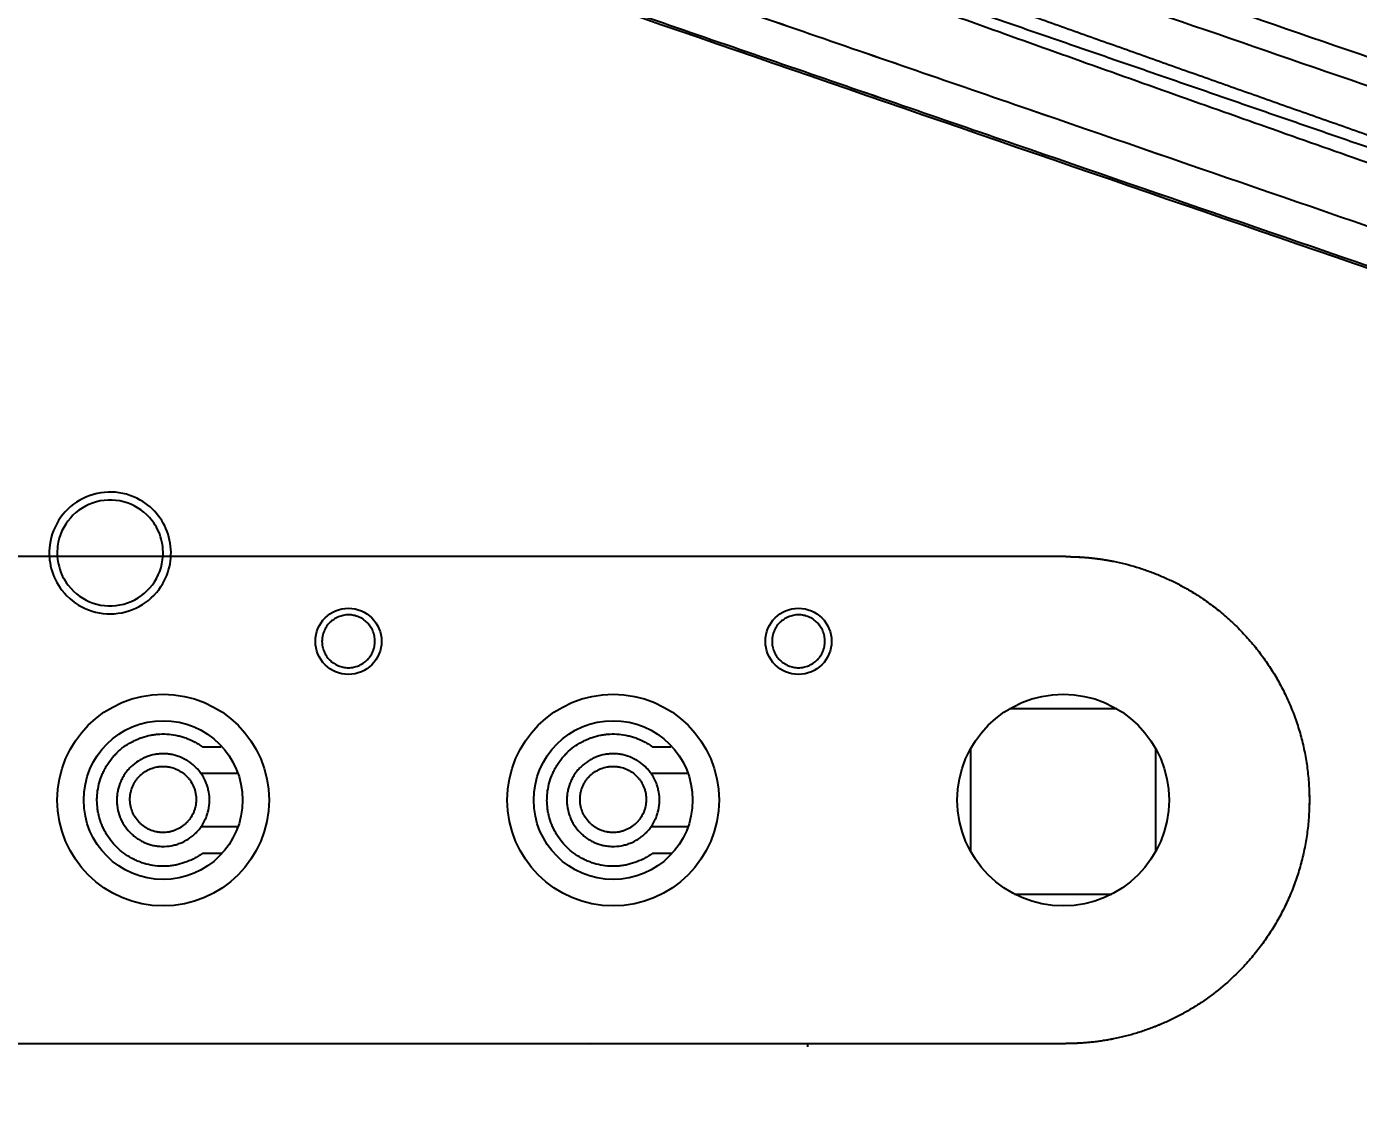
# Model space of a CAD drawing. Extents: x 8541 to 14664, y -60 to 2468.
# Drawn here: x 12275.3 to 12325.6, y 677.6 to 718 of the extents above; entities that cross this region are included whole.
import ezdxf

# ---------------------------------------------------------------- set-up
doc = ezdxf.new("R2010")
doc.units = 0
doc.header["$LTSCALE"] = 20
doc.header["$MEASUREMENT"] = 0
doc.layers.get('0').update_dxf_attribs({"linetype": 'CONTINUOUS'})
doc.layers.get('DEFPOINTS').update_dxf_attribs({"linetype": 'CONTINUOUS'})
doc.styles.get("Standard").update_dxf_attribs({"font": 'NanumGothic.ttf'})
doc.dimstyles.get("Standard").update_dxf_attribs({"dimtxt": 2.7, "dimasz": 2.5, "dimexe": 1.5, "dimexo": 1.5, "dimgap": 1.5, "dimtad": 1, "dimdec": 0, "dimlfac": 10, "dimzin": 0, "dimdsep": 46, "dimtxsty": 'Standard', "dimcen": 0, "dimclrt": 2, "dimadec": 0, "dimazin": 0, "dimtfac": 1, "dimtdec": 0, "dimtmove": 0, "dimatfit": 3, "dimfxl": 0, "dimtolj": 1, "dimtzin": 0, "dimarcsym": 0})

# ---------------------------------------------------------------- blocks, each defined once
blk = doc.blocks.new('*D21')
at = {"color": 3, "linetype": 'ByBlock', "lineweight": -2}
for p, q in [((12733.089, 711.028), (12733.089, 34.586)), ((12028.5, 285.868), (12028.5, 34.586)), ((12048.5, 39.586), (12713.089, 39.586))]:
    blk.add_line(p, q, dxfattribs=at)
at = {"color": 3}
for points in [[(12048.5, 42.919), (12048.5, 36.253), (12028.5, 39.586)], [(12713.089, 42.919), (12713.089, 36.253), (12733.089, 39.586)]]:
    blk.add_solid(points, dxfattribs=at)
at = {"layer": 'DEFPOINTS', "color": 0}
for p in [(12733.089, 712.528), (12028.5, 287.368), (12733.089, 39.586)]:
    blk.add_point(p, dxfattribs=at)
at = {"color": 2, "insert": (12377.277, 63.159), "char_height": 25, "attachment_point": 5}
blk.add_mtext('\\A1;{\\fNanumGothic|b0|i0|c129|p50;705}', dxfattribs=at)
blk = doc.blocks.new('A$Cbce1e725')
at = {"color": 7, "linetype": 'Continuous'}
for centre, radius in [((21.2, 116.903), 4), ((27.2, 109.903), 1.25), ((21.2, 99.903), 4), ((27.2, 92.903), 1.25), ((21.2, 82.903), 4)]:
    blk.add_circle(centre, radius, dxfattribs=at)
for points, knots in [([(22.407, 16.371), (23.388, 19.218), (24.37, 22.065), (26.333, 27.759), (27.314, 30.606), (30.259, 39.147), (32.222, 44.841), (36.148, 56.229), (38.111, 61.922), (42.037, 73.31), (44, 79.004), (46.944, 87.544), (47.926, 90.391), (49.888, 96.084), (51.851, 101.777), (53.813, 107.471), (55.775, 113.164), (56.756, 116.01), (61.661, 130.242), (65.585, 141.626), (69.508, 153.008)], [0, 0, 0, 0, 0.0625, 0.0625, 0.125, 0.125, 0.25, 0.25, 0.375, 0.375, 0.5, 0.5, 0.5625, 0.5625, 0.625, 0.6875, 0.6875, 0.75, 0.75, 1, 1, 1, 1]), ([(70.851, 152.49), (66.927, 141.111), (63.003, 129.731), (58.097, 115.504), (57.116, 112.658), (55.154, 106.967), (53.191, 101.275), (51.229, 95.583), (49.266, 89.892), (48.285, 87.046), (45.34, 78.508), (43.378, 72.815), (39.452, 61.431), (37.489, 55.739), (33.564, 44.354), (31.601, 38.662), (28.657, 30.123), (27.675, 27.277), (25.712, 21.584), (24.731, 18.738), (23.75, 15.892)], [0, 0, 0, 0, 0.25, 0.25, 0.3125, 0.3125, 0.375, 0.4375, 0.4375, 0.5, 0.5, 0.625, 0.625, 0.75, 0.75, 0.875, 0.875, 0.9375, 0.9375, 1, 1, 1, 1]), ([(12, 134.003), (12, 129.737), (12, 125.47), (12, 119.07), (12, 116.937), (12, 112.67), (12, 106.27), (12, 97.737), (12, 91.337), (12, 87.07), (12, 84.937), (12, 82.803)], [0, 0, 0, 0, 0.25, 0.25, 0.375, 0.375, 0.5, 0.75, 0.875, 0.875, 1, 1, 1, 1]), ([(30.4, 82.803), (30.4, 84.937), (30.4, 87.07), (30.4, 91.337), (30.4, 97.737), (30.4, 106.27), (30.4, 112.67), (30.4, 116.937), (30.4, 119.07), (30.4, 125.47), (30.4, 129.737), (30.4, 134.003)], [0, 0, 0, 0, 0.125, 0.125, 0.25, 0.5, 0.625, 0.625, 0.75, 0.75, 1, 1, 1, 1]), ([(55.088, 98.074), (54.886, 97.488), (54.481, 96.316), (53.873, 94.555), (53.264, 92.79), (52.652, 91.02), (52.04, 89.246), (51.425, 87.468), (50.81, 85.685), (50.192, 83.897), (49.573, 82.105), (48.953, 80.309), (48.331, 78.508), (47.707, 76.702), (47.082, 74.892), (46.455, 73.078), (45.827, 71.259), (45.197, 69.435), (44.777, 68.218), (44.566, 67.609)], [0, 0, 0, 0, 0.05765, 0.115446, 0.173388, 0.231476, 0.28971, 0.34809, 0.406618, 0.465292, 0.524113, 0.583081, 0.642197, 0.70146, 0.760871, 0.820431, 0.880139, 0.939995, 1, 1, 1, 1]), ([(30.4, 82.803), (30.4, 82.788), (30.4, 82.758), (30.4, 82.713), (30.399, 82.667), (30.398, 82.622), (30.397, 82.577), (30.396, 82.532), (30.395, 82.487), (30.393, 82.442), (30.391, 82.397), (30.389, 82.351), (30.387, 82.306), (30.384, 82.261), (30.381, 82.216), (30.378, 82.171), (30.375, 82.126), (30.372, 82.081), (30.368, 82.036), (30.364, 81.992), (30.36, 81.947), (30.356, 81.902), (30.351, 81.857), (30.347, 81.812), (30.342, 81.767), (30.336, 81.723), (30.331, 81.678), (30.325, 81.633), (30.32, 81.588), (30.313, 81.544), (30.307, 81.499), (30.301, 81.454), (30.294, 81.41), (30.287, 81.365), (30.28, 81.32), (30.272, 81.276), (30.265, 81.231), (30.257, 81.187), (30.249, 81.142), (30.241, 81.098), (30.232, 81.053), (30.197, 80.876), (30.128, 80.566), (30.007, 80.13), (29.865, 79.7), (29.702, 79.278), (29.519, 78.866), (29.317, 78.464), (29.095, 78.072), (28.826, 77.648), (28.504, 77.199), (28.121, 76.732), (27.709, 76.292), (27.269, 75.88), (26.805, 75.499), (26.316, 75.149), (25.805, 74.831), (25.273, 74.546), (24.724, 74.298), (24.16, 74.085), (23.583, 73.91), (22.997, 73.774), (22.404, 73.676), (21.806, 73.617), (21.205, 73.597), (20.603, 73.616), (20.002, 73.675), (19.408, 73.773), (18.822, 73.909), (18.248, 74.083), (17.685, 74.294), (17.136, 74.542), (16.603, 74.826), (16.091, 75.144), (15.601, 75.494), (15.136, 75.876), (14.624, 76.355), (14.083, 76.95), (13.633, 77.555), (13.31, 78.064), (13.087, 78.457), (12.883, 78.861), (12.7, 79.274), (12.537, 79.695), (12.395, 80.123), (12.275, 80.557), (12.202, 80.881), (12.161, 81.091), (12.143, 81.185), (12.127, 81.28), (12.111, 81.374), (12.097, 81.469), (12.084, 81.564), (12.071, 81.658), (12.06, 81.753), (12.049, 81.848), (12.04, 81.943), (12.032, 82.038), (12.024, 82.134), (12.018, 82.229), (12.012, 82.324), (12.008, 82.42), (12.004, 82.516), (12.002, 82.611), (12, 82.707), (12, 82.771), (12, 82.803)], [0, 0, 0, 0, 0.001566, 0.003131, 0.004696, 0.006259, 0.007823, 0.009385, 0.010947, 0.012509, 0.01407, 0.015631, 0.017192, 0.018752, 0.020311, 0.021871, 0.02343, 0.024989, 0.026548, 0.028107, 0.029666, 0.031225, 0.032783, 0.034342, 0.035901, 0.03746, 0.039019, 0.040579, 0.042138, 0.043698, 0.045258, 0.046819, 0.04838, 0.049941, 0.051503, 0.053065, 0.054628, 0.056191, 0.057755, 0.05932, 0.060885, 0.062451, 0.078124, 0.09376, 0.109397, 0.125073, 0.140664, 0.156219, 0.171775, 0.18737, 0.208267, 0.229121, 0.250022, 0.270814, 0.291564, 0.312361, 0.333223, 0.354043, 0.374912, 0.395769, 0.416586, 0.437452, 0.458245, 0.478997, 0.499798, 0.520693, 0.541546, 0.562447, 0.583221, 0.603954, 0.624732, 0.645621, 0.666466, 0.687357, 0.708176, 0.72895, 0.749769, 0.780996, 0.81222, 0.827891, 0.843524, 0.859156, 0.874826, 0.890421, 0.905978, 0.921535, 0.937129, 0.940447, 0.943762, 0.947075, 0.950385, 0.953693, 0.956999, 0.960305, 0.963609, 0.966913, 0.970216, 0.97352, 0.976824, 0.98013, 0.983436, 0.986744, 0.990054, 0.993367, 0.996682, 1, 1, 1, 1])]:
    blk.add_open_spline(points, degree=3, knots=knots, dxfattribs=at)
blk = doc.blocks.new('A$C6062bf6d')
at = {"color": 7, "linetype": 'Continuous'}
for radius, start, end in [(2.3, 112.7452, 224.9898), (2.3, 90, 112.7452), (2, 90, 112.5), (2.3, 67.3749, 90), (2, 67.5, 90), (2.3, 315.3608, 67.3749), (2, 112.5, 247.5), (2, 292.5, 67.5), (2.3, 224.9898, 247.3749), (2, 247.5, 270), (2, 270, 292.5), (2.3, 292.7452, 315.3608), (2.3, 247.3749, 270), (2.3, 270, 292.7452)]:
    blk.add_arc((2.3, 94.66), radius, start, end, dxfattribs=at)
blk = doc.blocks.new('A$C8fdb0f02')
at = {"color": 7, "linetype": 'Continuous'}
for p, q in [((268.024, 24.652), (263.976, 24.652)), ((262.5, 23.138), (262.5, 19.265)), ((269.5, 19.265), (269.5, 23.138)), ((264.157, 17.652), (267.843, 17.652)), ((248.13, 12.002), (248.158, 11.978)), ((256.336, 12.002), (256.336, 11.885))]:
    blk.add_line(p, q, dxfattribs=at)
for centre, radius in [((239, 27.202), 1.25), ((256, 27.202), 1.25), ((232, 21.202), 4), ((249, 21.202), 4), ((266, 21.202), 4), ((232, 21.202), 3), ((249, 21.202), 3)]:
    blk.add_circle(centre, radius, dxfattribs=at)
for points, knots in [([(196.413, 70.853), (207.792, 66.929), (219.172, 63.005), (233.4, 58.099), (236.245, 57.118), (241.937, 55.155), (247.628, 53.193), (253.32, 51.23), (259.012, 49.267), (261.858, 48.286), (270.396, 45.342), (276.088, 43.379), (287.472, 39.454), (293.164, 37.491), (304.549, 33.565), (310.241, 31.603), (318.78, 28.658), (321.626, 27.677), (327.319, 25.714), (330.165, 24.733), (333.011, 23.751)], [0, 0, 0, 0, 0.25, 0.25, 0.3125, 0.3125, 0.375, 0.4375, 0.4375, 0.5, 0.5, 0.625, 0.625, 0.75, 0.75, 0.875, 0.875, 0.9375, 0.9375, 1, 1, 1, 1]), ([(332.532, 22.409), (329.685, 23.39), (326.838, 24.372), (321.144, 26.335), (318.297, 27.316), (309.756, 30.261), (304.062, 32.224), (292.675, 36.15), (286.981, 38.113), (275.593, 42.039), (269.9, 44.002), (261.359, 46.946), (258.513, 47.927), (252.819, 49.89), (247.126, 51.853), (241.432, 53.815), (235.739, 55.777), (232.893, 56.758), (218.661, 61.663), (207.278, 65.586), (195.895, 69.509)], [0, 0, 0, 0, 0.0625, 0.0625, 0.125, 0.125, 0.25, 0.25, 0.375, 0.375, 0.5, 0.5, 0.5625, 0.5625, 0.625, 0.6875, 0.6875, 0.75, 0.75, 1, 1, 1, 1]), ([(233.043, 64.617), (242.747, 61.272), (252.451, 57.927), (267.008, 52.908), (271.86, 51.235), (281.565, 47.889), (286.417, 46.216), (296.122, 42.87), (300.975, 41.197), (310.68, 37.851), (315.532, 36.178), (322.811, 33.668), (325.238, 32.832), (328.877, 31.577), (330.09, 31.159), (332.517, 30.322), (333.73, 29.904), (337.369, 28.649), (339.796, 27.813), (343.436, 26.559), (344.649, 26.141), (347.076, 25.305), (348.289, 24.887), (349.503, 24.469)], [0, 0, 0, 0, 0.25, 0.25, 0.375, 0.375, 0.5, 0.5, 0.625, 0.625, 0.75, 0.75, 0.8125, 0.8125, 0.84375, 0.84375, 0.875, 0.875, 0.9375, 0.9375, 0.96875, 0.96875, 1, 1, 1, 1]), ([(349.16, 23.473), (347.947, 23.891), (346.734, 24.309), (344.308, 25.146), (343.095, 25.564), (339.456, 26.819), (337.03, 27.655), (333.392, 28.91), (332.179, 29.328), (329.753, 30.165), (328.54, 30.583), (324.901, 31.838), (322.475, 32.674), (315.198, 35.183), (310.346, 36.856), (300.643, 40.202), (295.791, 41.875), (286.088, 45.221), (281.237, 46.894), (271.534, 50.24), (266.683, 51.912), (252.129, 56.931), (242.426, 60.276), (232.725, 63.621)], [0, 0, 0, 0, 0.03125, 0.03125, 0.0625, 0.0625, 0.125, 0.125, 0.15625, 0.15625, 0.1875, 0.1875, 0.25, 0.25, 0.375, 0.375, 0.5, 0.5, 0.625, 0.625, 0.75, 0.75, 1, 1, 1, 1]), ([(360.425, 17.476), (360.308, 17.513), (360.052, 17.593), (359.636, 17.725), (359.153, 17.878), (358.604, 18.053), (357.988, 18.25), (357.041, 18.556), (355.85, 18.944), (354.634, 19.346), (353.678, 19.666), (352.915, 19.921), (352.154, 20.178), (351.392, 20.437), (350.631, 20.696), (349.87, 20.956), (348.933, 21.278), (347.819, 21.662), (346.529, 22.109), (345.24, 22.558), (343.924, 23.017), (342.581, 23.488), (341.212, 23.969), (339.843, 24.452), (338.664, 24.87), (337.241, 25.374), (335.143, 26.117), (332.493, 27.058), (329.109, 28.26), (325.966, 29.374), (322.751, 30.511), (320.077, 31.455), (317.403, 32.396), (314.728, 33.336), (312.615, 34.077), (311.064, 34.621), (310.074, 34.967), (309.085, 35.313), (308.095, 35.659), (307.105, 36.004), (306.116, 36.35), (305.126, 36.695), (304.136, 37.04), (303.146, 37.385), (302.156, 37.729), (301.166, 38.073), (300.176, 38.418), (299.186, 38.762), (298.196, 39.106), (297.205, 39.449), (296.215, 39.793), (295.225, 40.137), (294.235, 40.481), (293.245, 40.825), (292.255, 41.17), (291.265, 41.514), (290.275, 41.858), (289.285, 42.203), (288.296, 42.548), (287.306, 42.892), (286.316, 43.238), (285.327, 43.583), (284.337, 43.929), (283.348, 44.275), (282.359, 44.621), (281.37, 44.967), (280.381, 45.314), (279.392, 45.661), (278.403, 46.008), (277.415, 46.356), (276.426, 46.704), (275.438, 47.052), (274.449, 47.401), (273.461, 47.75), (272.473, 48.099), (271.485, 48.449), (270.497, 48.799), (269.51, 49.149), (268.522, 49.5), (267.535, 49.851), (266.548, 50.203), (265.561, 50.555), (264.574, 50.908), (263.588, 51.261), (262.601, 51.615), (261.615, 51.969), (260.629, 52.324), (259.643, 52.68), (258.658, 53.036), (257.673, 53.393), (256.688, 53.75), (255.703, 54.109), (254.719, 54.467), (253.735, 54.827), (252.751, 55.187), (251.767, 55.548), (250.784, 55.91), (249.8, 56.272), (248.818, 56.635), (247.835, 56.999), (246.853, 57.363), (245.871, 57.728), (244.889, 58.094), (243.907, 58.461), (242.926, 58.828), (241.945, 59.197), (240.965, 59.565), (239.984, 59.935), (239.004, 60.305), (238.351, 60.553), (238.024, 60.676)], [0, 0, 0, 0, 0.002828, 0.006194, 0.010097, 0.014537, 0.019515, 0.025031, 0.037538, 0.04845, 0.054643, 0.060836, 0.06703, 0.073223, 0.079417, 0.085611, 0.091805, 0.102321, 0.112836, 0.123353, 0.133869, 0.14505, 0.156231, 0.167412, 0.178594, 0.185141, 0.202287, 0.230035, 0.250131, 0.285265, 0.307105, 0.328945, 0.350785, 0.372625, 0.394465, 0.402541, 0.410616, 0.418691, 0.426766, 0.434841, 0.442917, 0.450992, 0.459067, 0.467142, 0.475217, 0.483292, 0.491367, 0.499442, 0.507517, 0.515592, 0.523666, 0.531741, 0.539815, 0.54789, 0.555964, 0.564039, 0.572113, 0.580187, 0.588261, 0.596335, 0.604409, 0.612483, 0.620557, 0.628631, 0.636705, 0.644779, 0.652853, 0.660927, 0.669001, 0.677075, 0.685149, 0.693222, 0.701296, 0.70937, 0.717444, 0.725517, 0.733591, 0.741665, 0.749738, 0.757812, 0.765885, 0.773959, 0.782032, 0.790105, 0.798178, 0.806251, 0.814325, 0.822398, 0.830471, 0.838544, 0.846617, 0.85469, 0.862762, 0.870835, 0.878908, 0.886981, 0.895054, 0.903127, 0.911199, 0.919272, 0.927345, 0.935418, 0.943491, 0.951563, 0.959636, 0.967709, 0.975782, 0.983854, 0.991927, 1, 1, 1, 1]), ([(360.122, 16.527), (360.038, 16.554), (359.869, 16.607), (359.615, 16.687), (359.362, 16.767), (359.108, 16.848), (358.854, 16.929), (358.6, 17.01), (358.346, 17.092), (358.091, 17.173), (357.837, 17.255), (357.582, 17.338), (357.327, 17.42), (357.072, 17.503), (356.816, 17.586), (356.561, 17.67), (356.305, 17.753), (356.049, 17.837), (355.793, 17.921), (355.537, 18.005), (355.28, 18.09), (355.024, 18.175), (354.767, 18.26), (354.51, 18.345), (354.253, 18.43), (353.996, 18.516), (353.739, 18.602), (353.481, 18.688), (353.223, 18.774), (352.966, 18.861), (352.708, 18.947), (352.45, 19.034), (352.191, 19.121), (351.933, 19.208), (351.675, 19.296), (351.416, 19.383), (351.157, 19.471), (350.898, 19.559), (350.639, 19.647), (350.38, 19.736), (350.121, 19.824), (349.862, 19.913), (349.602, 20.001), (349.343, 20.09), (349.083, 20.179), (348.824, 20.268), (348.564, 20.358), (348.304, 20.447), (348.044, 20.537), (347.784, 20.627), (347.524, 20.716), (347.264, 20.806), (347.004, 20.896), (346.743, 20.987), (346.483, 21.077), (346.222, 21.167), (345.962, 21.258), (345.702, 21.348), (345.441, 21.439), (345.18, 21.53), (344.92, 21.621), (344.659, 21.712), (344.399, 21.803), (344.138, 21.894), (343.877, 21.985), (343.617, 22.076), (343.356, 22.168), (343.095, 22.259), (342.834, 22.351), (342.574, 22.442), (342.313, 22.534), (342.052, 22.625), (341.792, 22.717), (341.531, 22.809), (341.271, 22.9), (341.01, 22.992), (340.749, 23.084), (340.489, 23.176), (340.228, 23.268), (339.968, 23.36), (339.708, 23.452), (339.447, 23.544), (339.187, 23.636), (338.927, 23.728), (338.667, 23.82), (338.407, 23.912), (337.158, 24.353), (334.91, 25.151), (331.655, 26.307), (328.372, 27.472), (325.069, 28.643), (321.749, 29.817), (318.416, 30.992), (315.077, 32.167), (311.333, 33.481), (307.166, 34.938), (302.557, 36.545), (297.892, 38.167), (293.178, 39.804), (288.421, 41.459), (283.633, 43.13), (279.194, 44.685), (275.105, 46.124), (271.361, 47.447), (267.589, 48.786), (263.793, 50.141), (260.91, 51.177), (258.947, 51.885), (257.911, 52.26), (256.871, 52.637), (255.829, 53.016), (254.783, 53.397), (253.734, 53.78), (252.683, 54.165), (251.628, 54.552), (250.571, 54.94), (249.511, 55.331), (248.448, 55.723), (247.383, 56.118), (246.316, 56.514), (245.246, 56.912), (244.174, 57.313), (243.099, 57.714), (242.022, 58.118), (240.944, 58.524), (239.863, 58.931), (238.781, 59.34), (238.059, 59.613), (237.697, 59.75)], [0, 0, 0, 0, 0.002044, 0.00409, 0.006139, 0.008189, 0.010242, 0.012296, 0.014352, 0.016411, 0.018471, 0.020534, 0.022598, 0.024664, 0.026732, 0.028803, 0.030874, 0.032948, 0.035024, 0.037101, 0.03918, 0.041261, 0.043344, 0.045428, 0.047514, 0.049602, 0.051691, 0.053782, 0.055875, 0.057969, 0.060065, 0.062162, 0.06426, 0.06636, 0.068462, 0.070564, 0.072668, 0.074774, 0.076881, 0.078989, 0.081098, 0.083208, 0.085319, 0.087432, 0.089546, 0.09166, 0.093776, 0.095893, 0.09801, 0.100129, 0.102248, 0.104368, 0.106489, 0.10861, 0.110733, 0.112856, 0.114979, 0.117103, 0.119228, 0.121353, 0.123478, 0.125604, 0.127731, 0.129857, 0.131984, 0.134111, 0.136238, 0.138366, 0.140494, 0.142621, 0.144749, 0.146877, 0.149005, 0.151133, 0.15326, 0.155388, 0.157516, 0.159643, 0.16177, 0.163897, 0.166024, 0.16815, 0.170276, 0.172401, 0.174527, 0.176651, 0.178775, 0.205133, 0.231753, 0.258593, 0.285602, 0.312734, 0.33996, 0.367242, 0.394531, 0.431633, 0.469243, 0.50729, 0.545744, 0.584558, 0.623655, 0.662927, 0.693239, 0.723831, 0.754666, 0.785724, 0.816985, 0.825448, 0.833938, 0.842457, 0.851003, 0.859576, 0.868175, 0.876801, 0.885452, 0.894129, 0.90283, 0.911556, 0.920305, 0.929077, 0.937871, 0.946688, 0.955525, 0.964382, 0.973259, 0.982155, 0.991069, 1, 1, 1, 1]), ([(266.1, 30.402), (263.967, 30.402), (261.833, 30.402), (257.566, 30.402), (251.166, 30.402), (242.633, 30.402), (236.233, 30.402), (231.966, 30.402), (229.833, 30.402), (223.433, 30.402), (219.166, 30.402), (214.9, 30.402)], [0, 0, 0, 0, 0.125, 0.125, 0.25, 0.5, 0.625, 0.625, 0.75, 0.75, 1, 1, 1, 1]), ([(266.1, 30.402), (266.115, 30.402), (266.145, 30.402), (266.19, 30.401), (266.236, 30.401), (266.281, 30.4), (266.326, 30.399), (266.371, 30.398), (266.416, 30.396), (266.462, 30.395), (266.507, 30.393), (266.552, 30.391), (266.597, 30.388), (266.642, 30.386), (266.687, 30.383), (266.732, 30.38), (266.777, 30.377), (266.822, 30.373), (266.867, 30.37), (266.912, 30.366), (266.957, 30.362), (267.001, 30.357), (267.046, 30.353), (267.091, 30.348), (267.136, 30.343), (267.181, 30.338), (267.225, 30.333), (267.27, 30.327), (267.315, 30.321), (267.36, 30.315), (267.404, 30.309), (267.449, 30.302), (267.494, 30.296), (267.538, 30.289), (267.583, 30.281), (267.627, 30.274), (267.672, 30.266), (267.716, 30.259), (267.761, 30.25), (267.805, 30.242), (267.85, 30.234), (268.028, 30.199), (268.337, 30.129), (268.773, 30.009), (269.203, 29.867), (269.625, 29.704), (270.037, 29.521), (270.44, 29.318), (270.831, 29.096), (271.255, 28.828), (271.705, 28.506), (272.172, 28.123), (272.611, 27.71), (273.023, 27.271), (273.404, 26.806), (273.754, 26.317), (274.072, 25.806), (274.357, 25.275), (274.605, 24.726), (274.818, 24.162), (274.993, 23.585), (275.129, 22.999), (275.227, 22.406), (275.287, 21.808), (275.306, 21.207), (275.287, 20.604), (275.228, 20.004), (275.13, 19.409), (274.994, 18.824), (274.82, 18.249), (274.609, 17.686), (274.361, 17.138), (274.077, 16.605), (273.759, 16.093), (273.409, 15.603), (273.028, 15.138), (272.548, 14.625), (271.954, 14.085), (271.348, 13.635), (270.84, 13.312), (270.446, 13.089), (270.042, 12.885), (269.629, 12.701), (269.208, 12.538), (268.78, 12.397), (268.346, 12.276), (268.022, 12.203), (267.812, 12.162), (267.718, 12.145), (267.623, 12.128), (267.529, 12.113), (267.434, 12.099), (267.34, 12.085), (267.245, 12.073), (267.15, 12.061), (267.055, 12.051), (266.96, 12.042), (266.865, 12.033), (266.769, 12.026), (266.674, 12.019), (266.579, 12.014), (266.483, 12.009), (266.387, 12.006), (266.292, 12.003), (266.196, 12.002), (266.132, 12.002), (266.1, 12.002)], [0, 0, 0, 0, 0.001566, 0.003131, 0.004696, 0.006259, 0.007823, 0.009385, 0.010947, 0.012509, 0.01407, 0.015631, 0.017192, 0.018752, 0.020311, 0.021871, 0.02343, 0.024989, 0.026548, 0.028107, 0.029666, 0.031225, 0.032783, 0.034342, 0.035901, 0.03746, 0.039019, 0.040579, 0.042138, 0.043698, 0.045258, 0.046819, 0.04838, 0.049941, 0.051503, 0.053065, 0.054628, 0.056191, 0.057755, 0.05932, 0.060885, 0.062451, 0.078124, 0.09376, 0.109397, 0.125073, 0.140664, 0.156219, 0.171775, 0.18737, 0.208267, 0.229121, 0.250022, 0.270814, 0.291564, 0.312361, 0.333223, 0.354043, 0.374912, 0.395769, 0.416586, 0.437452, 0.458245, 0.478997, 0.499798, 0.520693, 0.541546, 0.562447, 0.583221, 0.603954, 0.624732, 0.645621, 0.666466, 0.687357, 0.708176, 0.72895, 0.749769, 0.780996, 0.81222, 0.827891, 0.843524, 0.859156, 0.874826, 0.890421, 0.905978, 0.921535, 0.937129, 0.940447, 0.943762, 0.947075, 0.950385, 0.953693, 0.956999, 0.960305, 0.963609, 0.966913, 0.970216, 0.97352, 0.976824, 0.98013, 0.983436, 0.986744, 0.990054, 0.993367, 0.996682, 1, 1, 1, 1]), ([(239, 26.202), (238.934, 26.202), (238.869, 26.209), (238.773, 26.228), (238.742, 26.236), (238.679, 26.255), (238.648, 26.267), (238.557, 26.304), (238.499, 26.335), (238.431, 26.38), (238.418, 26.389), (238.391, 26.409), (238.378, 26.419), (238.34, 26.45), (238.316, 26.472), (238.246, 26.541), (238.205, 26.591), (238.151, 26.673), (238.134, 26.702), (238.103, 26.76), (238.076, 26.819), (238.054, 26.88), (238.039, 26.927), (238.035, 26.942), (238.027, 26.974), (238.023, 26.99), (238.007, 27.071), (238, 27.136), (238, 27.233), (238.002, 27.266), (238.007, 27.315), (238.009, 27.331), (238.014, 27.364), (238.016, 27.38), (238.033, 27.46), (238.052, 27.522), (238.083, 27.598), (238.09, 27.613), (238.103, 27.643), (238.111, 27.657), (238.134, 27.701), (238.151, 27.729), (238.204, 27.81), (238.245, 27.861), (238.304, 27.919), (238.316, 27.931), (238.34, 27.953), (238.377, 27.985), (238.443, 28.033), (238.499, 28.066), (238.542, 28.089), (238.557, 28.097), (238.587, 28.111), (238.602, 28.118), (238.678, 28.149), (238.74, 28.168), (238.836, 28.188), (238.868, 28.193), (238.934, 28.2), (238.967, 28.201), (239.065, 28.202), (239.13, 28.195), (239.226, 28.175), (239.258, 28.167), (239.321, 28.148), (239.382, 28.126), (239.441, 28.098), (239.485, 28.075), (239.499, 28.067), (239.527, 28.051), (239.541, 28.042), (239.61, 27.996), (239.66, 27.955), (239.729, 27.886), (239.751, 27.862), (239.782, 27.824), (239.792, 27.811), (239.812, 27.785), (239.821, 27.771), (239.867, 27.703), (239.897, 27.645), (239.929, 27.57), (239.934, 27.555), (239.946, 27.524), (239.951, 27.508), (239.965, 27.461), (239.973, 27.429), (239.993, 27.334), (240, 27.269), (240, 27.187), (239.999, 27.17), (239.998, 27.137), (239.997, 27.121), (239.992, 27.072), (239.982, 27.008), (239.966, 26.945), (239.951, 26.898), (239.946, 26.882), (239.935, 26.851), (239.929, 26.836), (239.898, 26.76), (239.867, 26.702), (239.814, 26.621), (239.794, 26.594), (239.763, 26.556), (239.752, 26.543), (239.73, 26.519), (239.719, 26.507), (239.662, 26.449), (239.611, 26.408), (239.543, 26.363), (239.529, 26.354), (239.501, 26.337), (239.487, 26.329), (239.443, 26.306), (239.384, 26.278), (239.323, 26.256), (239.26, 26.236), (239.228, 26.228), (239.131, 26.208), (239.066, 26.202), (239, 26.202)], [0, 0, 0, 0, 0.03125, 0.03125, 0.046875, 0.046875, 0.0625, 0.0625, 0.09375, 0.09375, 0.101563, 0.101563, 0.109375, 0.109375, 0.125, 0.125, 0.15625, 0.15625, 0.171875, 0.171875, 0.1875, 0.203125, 0.203125, 0.210938, 0.210938, 0.21875, 0.21875, 0.25, 0.25, 0.265625, 0.265625, 0.273437, 0.273437, 0.28125, 0.28125, 0.3125, 0.3125, 0.320312, 0.320312, 0.328125, 0.328125, 0.34375, 0.34375, 0.375, 0.375, 0.382812, 0.382812, 0.390625, 0.40625, 0.421875, 0.421875, 0.429687, 0.429687, 0.4375, 0.4375, 0.46875, 0.46875, 0.484375, 0.484375, 0.5, 0.5, 0.53125, 0.53125, 0.546875, 0.546875, 0.5625, 0.578125, 0.578125, 0.585937, 0.585937, 0.59375, 0.59375, 0.625, 0.625, 0.640625, 0.640625, 0.648437, 0.648437, 0.65625, 0.65625, 0.6875, 0.6875, 0.695312, 0.695312, 0.703125, 0.703125, 0.71875, 0.71875, 0.75, 0.75, 0.757812, 0.757812, 0.765625, 0.765625, 0.78125, 0.796875, 0.796875, 0.804687, 0.804687, 0.8125, 0.8125, 0.84375, 0.84375, 0.859375, 0.859375, 0.867187, 0.867187, 0.875, 0.875, 0.90625, 0.90625, 0.914062, 0.914062, 0.921875, 0.921875, 0.9375, 0.953125, 0.953125, 0.96875, 0.96875, 1, 1, 1, 1]), ([(256, 26.202), (255.934, 26.202), (255.869, 26.209), (255.773, 26.228), (255.742, 26.236), (255.679, 26.255), (255.648, 26.267), (255.557, 26.304), (255.499, 26.335), (255.431, 26.38), (255.418, 26.389), (255.391, 26.409), (255.378, 26.419), (255.34, 26.45), (255.316, 26.472), (255.246, 26.541), (255.205, 26.591), (255.151, 26.673), (255.134, 26.702), (255.103, 26.76), (255.076, 26.819), (255.054, 26.88), (255.039, 26.927), (255.035, 26.943), (255.027, 26.974), (255.023, 26.99), (255.007, 27.071), (255, 27.136), (255, 27.233), (255.002, 27.266), (255.007, 27.315), (255.009, 27.331), (255.014, 27.364), (255.016, 27.38), (255.033, 27.46), (255.052, 27.522), (255.083, 27.598), (255.09, 27.613), (255.104, 27.643), (255.111, 27.657), (255.134, 27.701), (255.151, 27.729), (255.204, 27.81), (255.245, 27.861), (255.304, 27.919), (255.316, 27.931), (255.34, 27.953), (255.377, 27.985), (255.443, 28.033), (255.499, 28.066), (255.542, 28.089), (255.557, 28.097), (255.587, 28.111), (255.602, 28.118), (255.678, 28.149), (255.74, 28.168), (255.836, 28.188), (255.868, 28.193), (255.934, 28.2), (255.967, 28.201), (256.065, 28.202), (256.13, 28.195), (256.226, 28.175), (256.258, 28.167), (256.321, 28.148), (256.382, 28.126), (256.441, 28.098), (256.485, 28.075), (256.499, 28.067), (256.527, 28.051), (256.541, 28.042), (256.61, 27.996), (256.66, 27.955), (256.729, 27.886), (256.751, 27.862), (256.782, 27.824), (256.792, 27.811), (256.812, 27.785), (256.821, 27.771), (256.867, 27.703), (256.897, 27.645), (256.929, 27.57), (256.935, 27.555), (256.946, 27.524), (256.951, 27.508), (256.965, 27.461), (256.973, 27.429), (256.993, 27.334), (257, 27.269), (257, 27.187), (256.999, 27.17), (256.998, 27.137), (256.997, 27.121), (256.992, 27.072), (256.982, 27.008), (256.966, 26.945), (256.951, 26.898), (256.946, 26.882), (256.935, 26.851), (256.929, 26.836), (256.898, 26.76), (256.867, 26.702), (256.814, 26.621), (256.794, 26.594), (256.763, 26.556), (256.752, 26.543), (256.73, 26.519), (256.719, 26.507), (256.662, 26.449), (256.611, 26.408), (256.543, 26.363), (256.529, 26.354), (256.501, 26.337), (256.487, 26.329), (256.443, 26.306), (256.384, 26.278), (256.323, 26.256), (256.26, 26.236), (256.228, 26.228), (256.131, 26.208), (256.066, 26.202), (256, 26.202)], [0, 0, 0, 0, 0.03125, 0.03125, 0.046875, 0.046875, 0.0625, 0.0625, 0.09375, 0.09375, 0.101562, 0.101562, 0.109375, 0.109375, 0.125, 0.125, 0.15625, 0.15625, 0.171875, 0.171875, 0.1875, 0.203125, 0.203125, 0.210937, 0.210937, 0.21875, 0.21875, 0.25, 0.25, 0.265625, 0.265625, 0.273437, 0.273437, 0.28125, 0.28125, 0.3125, 0.3125, 0.320312, 0.320312, 0.328125, 0.328125, 0.34375, 0.34375, 0.375, 0.375, 0.382812, 0.382812, 0.390625, 0.40625, 0.421875, 0.421875, 0.429687, 0.429687, 0.4375, 0.4375, 0.46875, 0.46875, 0.484375, 0.484375, 0.5, 0.5, 0.53125, 0.53125, 0.546875, 0.546875, 0.5625, 0.578125, 0.578125, 0.585937, 0.585937, 0.59375, 0.59375, 0.625, 0.625, 0.640625, 0.640625, 0.648437, 0.648437, 0.65625, 0.65625, 0.6875, 0.6875, 0.695312, 0.695312, 0.703125, 0.703125, 0.71875, 0.71875, 0.75, 0.75, 0.757812, 0.757812, 0.765625, 0.765625, 0.78125, 0.796875, 0.796875, 0.804687, 0.804687, 0.8125, 0.8125, 0.84375, 0.84375, 0.859375, 0.859375, 0.867187, 0.867187, 0.875, 0.875, 0.90625, 0.90625, 0.914062, 0.914062, 0.921875, 0.921875, 0.9375, 0.953125, 0.953125, 0.96875, 0.96875, 1, 1, 1, 1]), ([(233.498, 19.202), (233.452, 19.167), (233.405, 19.135), (233.332, 19.088), (233.307, 19.073), (233.257, 19.043), (233.232, 19.029), (233.105, 18.959), (232.896, 18.863), (232.676, 18.795), (232.535, 18.761), (232.507, 18.755), (232.45, 18.744), (232.364, 18.728), (232.221, 18.71), (232.105, 18.703), (232.018, 18.701), (231.989, 18.701), (231.931, 18.702), (231.902, 18.703), (231.758, 18.711), (231.644, 18.726), (231.419, 18.77), (231.307, 18.799), (231.17, 18.846), (231.143, 18.856), (231.089, 18.877), (231.008, 18.909), (230.93, 18.945), (230.776, 19.022), (230.677, 19.08), (230.534, 19.177), (230.487, 19.212), (230.419, 19.266), (230.397, 19.284), (230.353, 19.321), (230.331, 19.34), (230.225, 19.438), (230.146, 19.521), (230.001, 19.698), (229.934, 19.791), (229.858, 19.915), (229.844, 19.94), (229.815, 19.991), (229.774, 20.067), (229.737, 20.144), (229.667, 20.302), (229.628, 20.41), (229.589, 20.548), (229.581, 20.576), (229.567, 20.632), (229.561, 20.661), (229.543, 20.746), (229.532, 20.803), (229.508, 20.973), (229.5, 21.087), (229.5, 21.259), (229.502, 21.316), (229.508, 21.402), (229.511, 21.431), (229.517, 21.489), (229.521, 21.518), (229.541, 21.661), (229.566, 21.774), (229.629, 21.994), (229.668, 22.102), (229.726, 22.234), (229.738, 22.261), (229.763, 22.313), (229.776, 22.339), (229.817, 22.416), (229.845, 22.466), (229.935, 22.613), (230.001, 22.706), (230.111, 22.839), (230.149, 22.883), (230.208, 22.945), (230.229, 22.966), (230.27, 23.007), (230.291, 23.027), (230.398, 23.124), (230.489, 23.195), (230.678, 23.325), (230.777, 23.383), (230.907, 23.447), (230.933, 23.46), (230.986, 23.484), (231.066, 23.519), (231.147, 23.549), (231.31, 23.605), (231.421, 23.634), (231.59, 23.667), (231.647, 23.676), (231.734, 23.687), (231.763, 23.69), (231.82, 23.695), (231.849, 23.697), (231.993, 23.704), (232.108, 23.702), (232.336, 23.681), (232.45, 23.662), (232.591, 23.629), (232.619, 23.622), (232.675, 23.606), (232.758, 23.582), (232.84, 23.554), (233.001, 23.492), (233.105, 23.444), (233.257, 23.361), (233.306, 23.331), (233.404, 23.269), (233.452, 23.236), (233.498, 23.202)], [0, 0, 0, 0, 0.015625, 0.015625, 0.023437, 0.023437, 0.03125, 0.03125, 0.0625, 0.09375, 0.09375, 0.101562, 0.101562, 0.109375, 0.125, 0.140625, 0.140625, 0.148437, 0.148437, 0.15625, 0.15625, 0.1875, 0.1875, 0.21875, 0.21875, 0.226563, 0.226563, 0.234375, 0.25, 0.25, 0.28125, 0.28125, 0.296875, 0.296875, 0.304688, 0.304688, 0.3125, 0.3125, 0.34375, 0.34375, 0.375, 0.375, 0.382813, 0.382813, 0.390625, 0.40625, 0.40625, 0.4375, 0.4375, 0.445313, 0.445313, 0.453125, 0.453125, 0.46875, 0.46875, 0.5, 0.5, 0.515625, 0.515625, 0.523438, 0.523438, 0.53125, 0.53125, 0.5625, 0.5625, 0.59375, 0.59375, 0.601563, 0.601563, 0.609375, 0.609375, 0.625, 0.625, 0.65625, 0.65625, 0.671875, 0.671875, 0.679688, 0.679688, 0.6875, 0.6875, 0.71875, 0.71875, 0.75, 0.75, 0.757813, 0.757813, 0.765625, 0.78125, 0.78125, 0.8125, 0.8125, 0.828125, 0.828125, 0.835938, 0.835938, 0.84375, 0.84375, 0.875, 0.875, 0.90625, 0.90625, 0.914063, 0.914063, 0.921875, 0.9375, 0.9375, 0.96875, 0.96875, 0.984375, 0.984375, 1, 1, 1, 1]), ([(250.498, 19.202), (250.452, 19.167), (250.405, 19.135), (250.332, 19.088), (250.307, 19.073), (250.257, 19.043), (250.232, 19.029), (250.105, 18.959), (249.896, 18.863), (249.676, 18.795), (249.535, 18.761), (249.507, 18.755), (249.45, 18.744), (249.364, 18.728), (249.221, 18.71), (249.105, 18.703), (249.018, 18.701), (248.989, 18.701), (248.931, 18.702), (248.902, 18.703), (248.758, 18.711), (248.644, 18.726), (248.419, 18.77), (248.307, 18.799), (248.17, 18.846), (248.143, 18.856), (248.089, 18.877), (248.008, 18.909), (247.93, 18.945), (247.776, 19.022), (247.677, 19.08), (247.534, 19.177), (247.487, 19.212), (247.419, 19.266), (247.397, 19.284), (247.352, 19.321), (247.331, 19.34), (247.225, 19.438), (247.146, 19.521), (247.001, 19.698), (246.934, 19.792), (246.858, 19.915), (246.844, 19.94), (246.815, 19.991), (246.774, 20.067), (246.737, 20.145), (246.667, 20.302), (246.628, 20.41), (246.589, 20.549), (246.581, 20.576), (246.567, 20.633), (246.561, 20.661), (246.542, 20.746), (246.532, 20.803), (246.508, 20.973), (246.5, 21.087), (246.5, 21.259), (246.502, 21.316), (246.508, 21.403), (246.511, 21.431), (246.517, 21.489), (246.521, 21.518), (246.541, 21.661), (246.566, 21.774), (246.629, 21.994), (246.668, 22.102), (246.726, 22.234), (246.738, 22.261), (246.764, 22.313), (246.777, 22.339), (246.817, 22.416), (246.845, 22.466), (246.935, 22.613), (247.001, 22.706), (247.111, 22.839), (247.149, 22.883), (247.208, 22.945), (247.229, 22.966), (247.27, 23.007), (247.291, 23.027), (247.398, 23.124), (247.489, 23.195), (247.678, 23.325), (247.777, 23.383), (247.907, 23.447), (247.933, 23.46), (247.986, 23.484), (248.066, 23.519), (248.146, 23.549), (248.31, 23.605), (248.421, 23.634), (248.59, 23.667), (248.647, 23.676), (248.733, 23.687), (248.762, 23.69), (248.82, 23.695), (248.849, 23.697), (248.993, 23.704), (249.108, 23.702), (249.336, 23.681), (249.45, 23.662), (249.591, 23.629), (249.619, 23.622), (249.675, 23.606), (249.758, 23.582), (249.84, 23.554), (250.001, 23.492), (250.105, 23.444), (250.257, 23.361), (250.306, 23.331), (250.404, 23.269), (250.452, 23.236), (250.498, 23.202)], [0, 0, 0, 0, 0.015625, 0.015625, 0.023437, 0.023437, 0.03125, 0.03125, 0.0625, 0.09375, 0.09375, 0.101562, 0.101562, 0.109375, 0.125, 0.140625, 0.140625, 0.148437, 0.148437, 0.15625, 0.15625, 0.1875, 0.1875, 0.21875, 0.21875, 0.226562, 0.226562, 0.234375, 0.25, 0.25, 0.28125, 0.28125, 0.296875, 0.296875, 0.304687, 0.304687, 0.3125, 0.3125, 0.34375, 0.34375, 0.375, 0.375, 0.382812, 0.382812, 0.390625, 0.40625, 0.40625, 0.4375, 0.4375, 0.445312, 0.445312, 0.453125, 0.453125, 0.46875, 0.46875, 0.5, 0.5, 0.515625, 0.515625, 0.523437, 0.523437, 0.53125, 0.53125, 0.5625, 0.5625, 0.59375, 0.59375, 0.601562, 0.601562, 0.609375, 0.609375, 0.625, 0.625, 0.65625, 0.65625, 0.671875, 0.671875, 0.679687, 0.679687, 0.6875, 0.6875, 0.71875, 0.71875, 0.75, 0.75, 0.757812, 0.757812, 0.765625, 0.78125, 0.78125, 0.8125, 0.8125, 0.828125, 0.828125, 0.835937, 0.835937, 0.84375, 0.84375, 0.875, 0.875, 0.90625, 0.90625, 0.914062, 0.914062, 0.921875, 0.9375, 0.9375, 0.96875, 0.96875, 0.984375, 0.984375, 1, 1, 1, 1]), ([(233.75, 21.166), (233.747, 21.051), (233.734, 20.937), (233.697, 20.77), (233.682, 20.714), (233.655, 20.632), (233.645, 20.605), (233.625, 20.551), (233.614, 20.524), (233.556, 20.394), (233.501, 20.294), (233.419, 20.177), (233.402, 20.153), (233.366, 20.108), (233.348, 20.085), (233.292, 20.02), (233.213, 19.937), (233.127, 19.862), (233.06, 19.809), (233.037, 19.792), (232.99, 19.759), (232.966, 19.742), (232.845, 19.665), (232.743, 19.613), (232.583, 19.551), (232.529, 19.533), (232.446, 19.509), (232.418, 19.502), (232.362, 19.489), (232.334, 19.483), (232.193, 19.458), (232.079, 19.45), (231.936, 19.453), (231.907, 19.454), (231.85, 19.458), (231.821, 19.461), (231.735, 19.471), (231.679, 19.48), (231.511, 19.517), (231.403, 19.553), (231.271, 19.61), (231.245, 19.623), (231.193, 19.648), (231.168, 19.662), (231.093, 19.704), (230.996, 19.765), (230.906, 19.834), (230.841, 19.89), (230.819, 19.909), (230.777, 19.949), (230.757, 19.969), (230.657, 20.073), (230.587, 20.163), (230.495, 20.307), (230.466, 20.357), (230.427, 20.434), (230.415, 20.46), (230.391, 20.513), (230.38, 20.539), (230.328, 20.672), (230.297, 20.782), (230.272, 20.923), (230.268, 20.951), (230.26, 21.009), (230.257, 21.037), (230.251, 21.123), (230.249, 21.181), (230.251, 21.267), (230.252, 21.296), (230.256, 21.354), (230.259, 21.382), (230.269, 21.468), (230.279, 21.524), (230.316, 21.691), (230.351, 21.8), (230.409, 21.932), (230.422, 21.958), (230.447, 22.009), (230.461, 22.035), (230.503, 22.11), (230.563, 22.206), (230.633, 22.296), (230.689, 22.362), (230.709, 22.383), (230.748, 22.425), (230.769, 22.446), (230.872, 22.545), (230.962, 22.615), (231.107, 22.708), (231.156, 22.736), (231.26, 22.788), (231.312, 22.812), (231.472, 22.874), (231.582, 22.905), (231.723, 22.93), (231.752, 22.934), (231.809, 22.941), (231.838, 22.944), (231.923, 22.951), (232.037, 22.954), (232.151, 22.946), (232.236, 22.936), (232.265, 22.932), (232.322, 22.922), (232.35, 22.916), (232.491, 22.885), (232.599, 22.85), (232.756, 22.781), (232.807, 22.755), (232.882, 22.713), (232.907, 22.698), (232.956, 22.668), (232.98, 22.652), (233.097, 22.57), (233.184, 22.495), (233.283, 22.392), (233.302, 22.371), (233.34, 22.327), (233.358, 22.305), (233.412, 22.237), (233.445, 22.19), (233.537, 22.046), (233.589, 21.945), (233.641, 21.81), (233.651, 21.783), (233.669, 21.729), (233.677, 21.701), (233.7, 21.619), (233.713, 21.563), (233.743, 21.396), (233.752, 21.282), (233.75, 21.166)], [0, 0, 0, 0, 0.03125, 0.03125, 0.046875, 0.046875, 0.054687, 0.054687, 0.0625, 0.0625, 0.09375, 0.09375, 0.101562, 0.101562, 0.109375, 0.109375, 0.125, 0.140625, 0.140625, 0.148437, 0.148437, 0.15625, 0.15625, 0.1875, 0.1875, 0.203125, 0.203125, 0.210937, 0.210937, 0.21875, 0.21875, 0.25, 0.25, 0.257812, 0.257812, 0.265625, 0.265625, 0.28125, 0.28125, 0.3125, 0.3125, 0.320312, 0.320312, 0.328125, 0.328125, 0.34375, 0.359375, 0.359375, 0.367187, 0.367187, 0.375, 0.375, 0.40625, 0.40625, 0.421875, 0.421875, 0.429687, 0.429687, 0.4375, 0.4375, 0.46875, 0.46875, 0.476562, 0.476562, 0.484375, 0.484375, 0.5, 0.5, 0.507812, 0.507812, 0.515625, 0.515625, 0.53125, 0.53125, 0.5625, 0.5625, 0.570312, 0.570312, 0.578125, 0.578125, 0.59375, 0.609375, 0.609375, 0.617187, 0.617187, 0.625, 0.625, 0.65625, 0.65625, 0.671875, 0.671875, 0.6875, 0.6875, 0.71875, 0.71875, 0.726562, 0.726562, 0.734375, 0.734375, 0.75, 0.765625, 0.765625, 0.773437, 0.773437, 0.78125, 0.78125, 0.8125, 0.8125, 0.828125, 0.828125, 0.835937, 0.835937, 0.84375, 0.84375, 0.875, 0.875, 0.882812, 0.882812, 0.890625, 0.890625, 0.90625, 0.90625, 0.9375, 0.9375, 0.945312, 0.945312, 0.953125, 0.953125, 0.96875, 0.96875, 1, 1, 1, 1]), ([(250.75, 21.167), (250.747, 21.051), (250.734, 20.937), (250.697, 20.77), (250.682, 20.714), (250.655, 20.632), (250.645, 20.605), (250.625, 20.551), (250.614, 20.525), (250.557, 20.394), (250.501, 20.294), (250.419, 20.177), (250.402, 20.153), (250.366, 20.108), (250.348, 20.085), (250.292, 20.02), (250.214, 19.937), (250.128, 19.862), (250.06, 19.809), (250.037, 19.792), (249.99, 19.759), (249.967, 19.742), (249.845, 19.665), (249.743, 19.613), (249.584, 19.551), (249.529, 19.533), (249.446, 19.509), (249.418, 19.502), (249.362, 19.489), (249.334, 19.484), (249.193, 19.458), (249.079, 19.45), (248.936, 19.453), (248.907, 19.454), (248.85, 19.458), (248.821, 19.461), (248.735, 19.471), (248.679, 19.48), (248.512, 19.517), (248.403, 19.553), (248.271, 19.61), (248.245, 19.623), (248.193, 19.648), (248.168, 19.662), (248.093, 19.704), (247.996, 19.764), (247.906, 19.834), (247.841, 19.89), (247.819, 19.909), (247.778, 19.949), (247.757, 19.969), (247.657, 20.073), (247.587, 20.163), (247.495, 20.307), (247.466, 20.357), (247.427, 20.434), (247.415, 20.46), (247.391, 20.512), (247.38, 20.539), (247.328, 20.672), (247.297, 20.782), (247.272, 20.923), (247.268, 20.951), (247.26, 21.009), (247.257, 21.037), (247.251, 21.123), (247.249, 21.181), (247.251, 21.267), (247.252, 21.296), (247.256, 21.353), (247.259, 21.382), (247.269, 21.468), (247.279, 21.524), (247.316, 21.691), (247.351, 21.8), (247.409, 21.932), (247.422, 21.958), (247.447, 22.009), (247.461, 22.035), (247.503, 22.109), (247.563, 22.206), (247.633, 22.296), (247.689, 22.362), (247.709, 22.383), (247.748, 22.425), (247.769, 22.445), (247.872, 22.545), (247.962, 22.615), (248.106, 22.707), (248.156, 22.736), (248.259, 22.788), (248.312, 22.812), (248.472, 22.874), (248.581, 22.905), (248.723, 22.93), (248.751, 22.934), (248.809, 22.941), (248.837, 22.944), (248.923, 22.951), (249.037, 22.954), (249.151, 22.946), (249.236, 22.936), (249.265, 22.932), (249.321, 22.922), (249.35, 22.917), (249.491, 22.885), (249.599, 22.85), (249.756, 22.781), (249.807, 22.755), (249.882, 22.713), (249.907, 22.698), (249.956, 22.668), (249.98, 22.652), (250.097, 22.57), (250.184, 22.496), (250.283, 22.392), (250.302, 22.371), (250.34, 22.328), (250.358, 22.305), (250.412, 22.237), (250.445, 22.191), (250.537, 22.046), (250.589, 21.945), (250.641, 21.81), (250.651, 21.783), (250.669, 21.729), (250.677, 21.701), (250.7, 21.619), (250.713, 21.563), (250.743, 21.396), (250.752, 21.282), (250.75, 21.167)], [0, 0, 0, 0, 0.03125, 0.03125, 0.046875, 0.046875, 0.054687, 0.054687, 0.0625, 0.0625, 0.09375, 0.09375, 0.101562, 0.101562, 0.109375, 0.109375, 0.125, 0.140625, 0.140625, 0.148437, 0.148437, 0.15625, 0.15625, 0.1875, 0.1875, 0.203125, 0.203125, 0.210937, 0.210937, 0.21875, 0.21875, 0.25, 0.25, 0.257812, 0.257812, 0.265625, 0.265625, 0.28125, 0.28125, 0.3125, 0.3125, 0.320312, 0.320312, 0.328125, 0.328125, 0.34375, 0.359375, 0.359375, 0.367187, 0.367187, 0.375, 0.375, 0.40625, 0.40625, 0.421875, 0.421875, 0.429687, 0.429687, 0.4375, 0.4375, 0.46875, 0.46875, 0.476562, 0.476562, 0.484375, 0.484375, 0.5, 0.5, 0.507812, 0.507812, 0.515625, 0.515625, 0.53125, 0.53125, 0.5625, 0.5625, 0.570312, 0.570312, 0.578125, 0.578125, 0.59375, 0.609375, 0.609375, 0.617187, 0.617187, 0.625, 0.625, 0.65625, 0.65625, 0.671875, 0.671875, 0.6875, 0.6875, 0.71875, 0.71875, 0.726562, 0.726562, 0.734375, 0.734375, 0.75, 0.765625, 0.765625, 0.773437, 0.773437, 0.78125, 0.78125, 0.8125, 0.8125, 0.828125, 0.828125, 0.835937, 0.835937, 0.84375, 0.84375, 0.875, 0.875, 0.882812, 0.882812, 0.890625, 0.890625, 0.90625, 0.90625, 0.9375, 0.9375, 0.945312, 0.945312, 0.953125, 0.953125, 0.96875, 0.96875, 1, 1, 1, 1]), ([(233.246, 21.201), (233.247, 21.243), (233.246, 21.284), (233.239, 21.366), (233.229, 21.446), (233.211, 21.526), (233.194, 21.585), (233.188, 21.604), (233.175, 21.643), (233.168, 21.663), (233.13, 21.758), (233.093, 21.831), (233.028, 21.934), (233.004, 21.967), (232.966, 22.016), (232.953, 22.032), (232.926, 22.063), (232.912, 22.078), (232.841, 22.151), (232.779, 22.204), (232.695, 22.263), (232.678, 22.274), (232.643, 22.296), (232.626, 22.307), (232.572, 22.337), (232.535, 22.355), (232.423, 22.404), (232.346, 22.43), (232.245, 22.452), (232.225, 22.456), (232.184, 22.462), (232.164, 22.465), (232.103, 22.473), (232.022, 22.478), (231.94, 22.476), (231.879, 22.471), (231.858, 22.469), (231.818, 22.464), (231.797, 22.461), (231.696, 22.443), (231.618, 22.421), (231.504, 22.376), (231.466, 22.359), (231.392, 22.322), (231.357, 22.302), (231.254, 22.236), (231.19, 22.185), (231.116, 22.114), (231.101, 22.1), (231.073, 22.07), (231.032, 22.024), (230.969, 21.943), (230.926, 21.874), (230.896, 21.821), (230.886, 21.803), (230.868, 21.766), (230.859, 21.747), (230.818, 21.653), (230.793, 21.575), (230.766, 21.456), (230.76, 21.416), (230.752, 21.355), (230.75, 21.334), (230.747, 21.293), (230.746, 21.273), (230.745, 21.211), (230.746, 21.17), (230.753, 21.088), (230.758, 21.047), (230.78, 20.926), (230.802, 20.848), (230.839, 20.753), (230.847, 20.734), (230.864, 20.696), (230.873, 20.678), (230.901, 20.623), (230.921, 20.587), (230.987, 20.484), (231.037, 20.42), (231.108, 20.346), (231.123, 20.332), (231.153, 20.303), (231.199, 20.262), (231.279, 20.2), (231.348, 20.157), (231.402, 20.127), (231.42, 20.117), (231.457, 20.099), (231.475, 20.09), (231.57, 20.049), (231.647, 20.023), (231.767, 19.997), (231.807, 19.99), (231.868, 19.983), (231.889, 19.981), (231.93, 19.978), (231.95, 19.977), (232.053, 19.975), (232.134, 19.981), (232.235, 19.999), (232.255, 20.003), (232.295, 20.013), (232.315, 20.018), (232.374, 20.034), (232.413, 20.047), (232.527, 20.092), (232.6, 20.129), (232.687, 20.184), (232.704, 20.196), (232.737, 20.22), (232.786, 20.257), (232.863, 20.323), (232.919, 20.383), (232.972, 20.445), (232.998, 20.478), (233.068, 20.579), (233.108, 20.65), (233.157, 20.762), (233.172, 20.8), (233.197, 20.879), (233.208, 20.918), (233.235, 21.038), (233.244, 21.119), (233.246, 21.201)], [0, 0, 0, 0, 0.015625, 0.015625, 0.03125, 0.046875, 0.046875, 0.054688, 0.054688, 0.0625, 0.0625, 0.09375, 0.09375, 0.109375, 0.109375, 0.117188, 0.117188, 0.125, 0.125, 0.15625, 0.15625, 0.164063, 0.164063, 0.171875, 0.171875, 0.1875, 0.1875, 0.21875, 0.21875, 0.226563, 0.226563, 0.234375, 0.234375, 0.25, 0.265625, 0.265625, 0.273438, 0.273438, 0.28125, 0.28125, 0.3125, 0.3125, 0.328125, 0.328125, 0.34375, 0.34375, 0.375, 0.375, 0.382813, 0.382813, 0.390625, 0.40625, 0.421875, 0.421875, 0.429688, 0.429688, 0.4375, 0.4375, 0.46875, 0.46875, 0.484375, 0.484375, 0.492188, 0.492188, 0.5, 0.5, 0.515625, 0.515625, 0.53125, 0.53125, 0.5625, 0.5625, 0.570312, 0.570312, 0.578125, 0.578125, 0.59375, 0.59375, 0.625, 0.625, 0.632812, 0.632812, 0.640625, 0.65625, 0.671875, 0.671875, 0.679687, 0.679687, 0.6875, 0.6875, 0.71875, 0.71875, 0.734375, 0.734375, 0.742187, 0.742187, 0.75, 0.75, 0.78125, 0.78125, 0.789062, 0.789062, 0.796875, 0.796875, 0.8125, 0.8125, 0.84375, 0.84375, 0.851562, 0.851562, 0.859375, 0.875, 0.890625, 0.890625, 0.90625, 0.90625, 0.9375, 0.9375, 0.953125, 0.953125, 0.96875, 0.96875, 1, 1, 1, 1]), ([(250.248, 21.202), (250.249, 21.243), (250.248, 21.284), (250.241, 21.366), (250.231, 21.446), (250.213, 21.526), (250.196, 21.585), (250.19, 21.604), (250.177, 21.643), (250.17, 21.663), (250.132, 21.759), (250.095, 21.831), (250.03, 21.934), (250.006, 21.967), (249.968, 22.016), (249.955, 22.032), (249.928, 22.063), (249.914, 22.078), (249.843, 22.152), (249.781, 22.205), (249.697, 22.263), (249.68, 22.274), (249.645, 22.296), (249.627, 22.307), (249.574, 22.337), (249.537, 22.355), (249.425, 22.404), (249.348, 22.43), (249.247, 22.452), (249.227, 22.456), (249.186, 22.463), (249.166, 22.465), (249.105, 22.473), (249.024, 22.478), (248.942, 22.476), (248.881, 22.471), (248.86, 22.469), (248.819, 22.464), (248.799, 22.461), (248.698, 22.443), (248.62, 22.421), (248.505, 22.376), (248.468, 22.359), (248.394, 22.322), (248.359, 22.302), (248.256, 22.236), (248.192, 22.185), (248.118, 22.114), (248.103, 22.1), (248.075, 22.07), (248.034, 22.024), (247.971, 21.943), (247.928, 21.874), (247.898, 21.821), (247.888, 21.803), (247.87, 21.766), (247.861, 21.747), (247.82, 21.653), (247.795, 21.575), (247.769, 21.456), (247.762, 21.416), (247.754, 21.355), (247.752, 21.334), (247.75, 21.293), (247.749, 21.273), (247.747, 21.211), (247.749, 21.17), (247.755, 21.088), (247.76, 21.047), (247.782, 20.926), (247.804, 20.848), (247.841, 20.753), (247.849, 20.734), (247.866, 20.696), (247.875, 20.678), (247.903, 20.623), (247.923, 20.587), (247.989, 20.484), (248.039, 20.42), (248.111, 20.346), (248.125, 20.332), (248.155, 20.303), (248.201, 20.262), (248.282, 20.2), (248.351, 20.157), (248.404, 20.127), (248.422, 20.117), (248.459, 20.099), (248.478, 20.09), (248.572, 20.049), (248.65, 20.023), (248.769, 19.997), (248.809, 19.99), (248.871, 19.983), (248.891, 19.981), (248.932, 19.978), (248.953, 19.977), (249.055, 19.975), (249.136, 19.982), (249.237, 19.999), (249.257, 20.004), (249.297, 20.013), (249.317, 20.018), (249.377, 20.035), (249.415, 20.048), (249.529, 20.092), (249.602, 20.129), (249.689, 20.185), (249.706, 20.196), (249.739, 20.22), (249.789, 20.257), (249.865, 20.324), (249.921, 20.383), (249.975, 20.445), (250, 20.478), (250.07, 20.579), (250.11, 20.65), (250.159, 20.762), (250.174, 20.8), (250.2, 20.879), (250.21, 20.918), (250.237, 21.038), (250.246, 21.119), (250.248, 21.202)], [0, 0, 0, 0, 0.015625, 0.015625, 0.03125, 0.046875, 0.046875, 0.054687, 0.054687, 0.0625, 0.0625, 0.09375, 0.09375, 0.109375, 0.109375, 0.117187, 0.117187, 0.125, 0.125, 0.15625, 0.15625, 0.164062, 0.164062, 0.171875, 0.171875, 0.1875, 0.1875, 0.21875, 0.21875, 0.226562, 0.226562, 0.234375, 0.234375, 0.25, 0.265625, 0.265625, 0.273437, 0.273437, 0.28125, 0.28125, 0.3125, 0.3125, 0.328125, 0.328125, 0.34375, 0.34375, 0.375, 0.375, 0.382812, 0.382812, 0.390625, 0.40625, 0.421875, 0.421875, 0.429687, 0.429687, 0.4375, 0.4375, 0.46875, 0.46875, 0.484375, 0.484375, 0.492187, 0.492187, 0.5, 0.5, 0.515625, 0.515625, 0.53125, 0.53125, 0.5625, 0.5625, 0.570312, 0.570312, 0.578125, 0.578125, 0.59375, 0.59375, 0.625, 0.625, 0.632812, 0.632812, 0.640625, 0.65625, 0.671875, 0.671875, 0.679687, 0.679687, 0.6875, 0.6875, 0.71875, 0.71875, 0.734375, 0.734375, 0.742187, 0.742187, 0.75, 0.75, 0.78125, 0.78125, 0.789063, 0.789063, 0.796875, 0.796875, 0.8125, 0.8125, 0.84375, 0.84375, 0.851563, 0.851563, 0.859375, 0.875, 0.890625, 0.890625, 0.90625, 0.90625, 0.9375, 0.9375, 0.953125, 0.953125, 0.96875, 0.96875, 1, 1, 1, 1]), ([(214.9, 12.002), (219.166, 12.002), (223.433, 12.002), (229.833, 12.002), (231.966, 12.002), (236.233, 12.002), (242.633, 12.002), (251.166, 12.002), (257.566, 12.002), (261.833, 12.002), (263.967, 12.002), (266.1, 12.002)], [0, 0, 0, 0, 0.25, 0.25, 0.375, 0.375, 0.5, 0.75, 0.875, 0.875, 1, 1, 1, 1])]:
    blk.add_open_spline(points, degree=3, knots=knots, dxfattribs=at)
for points in [[(195.924, 69.435), (210.873, 64.28), (240.883, 53.932), (286.15, 38.323), (316.674, 27.798), (332.008, 22.51)], [(234.179, 23.202), (233.952, 23.202), (233.725, 23.202), (233.498, 23.202)], [(251.179, 23.202), (250.952, 23.202), (250.725, 23.202), (250.498, 23.202)], [(234.785, 22.202), (234.335, 22.202), (233.886, 22.202), (233.436, 22.202)], [(251.785, 22.202), (251.335, 22.202), (250.886, 22.202), (250.436, 22.202)], [(233.436, 20.202), (233.895, 20.202), (234.353, 20.202), (234.812, 20.202)], [(250.436, 20.202), (250.895, 20.202), (251.353, 20.202), (251.812, 20.202)], [(233.498, 19.202), (233.736, 19.202), (233.973, 19.202), (234.211, 19.202)], [(250.498, 19.202), (250.736, 19.202), (250.973, 19.202), (251.211, 19.202)]]:
    blk.add_open_spline(points, degree=3, dxfattribs=at)
for name, p, rotation in [('A$C6062bf6d', (322.027, 52.818), 105), ('A$Cbce1e725', (348.903, 0.002), 90)]:
    blk.add_blockref(name, p, dxfattribs=dict(rotation=rotation))

msp = doc.modelspace()

# ---------------------------------------------------------------- block references
msp.add_blockref('A$C8fdb0f02', (12048.449, 667.615))

# ---------------------------------------------------------------- dimensions: what is measured, and where the dimension line sits
dim = msp.add_linear_dim(base=(12733.089, 39.586), p1=(12028.5, 287.368), p2=(12733.089, 712.528), text='{\\fNanumGothic|b0|i0|c129|p50;<>}', dimstyle='Standard', override={"dimtxt": 25, "dimasz": 20, "dimexe": 5, "dimgap": 10, "dimlfac": 1, "dimzin": 12, "dimclrd": 3, "dimclre": 3, "dimazin": 2, "dimarcsym": 1})
dim.commit()
dim.dimension.update_dxf_attribs({"geometry": '*D21', "text_midpoint": (12377.277, 39.586), "dimtype": 160})

doc.saveas('drawing.dxf')
